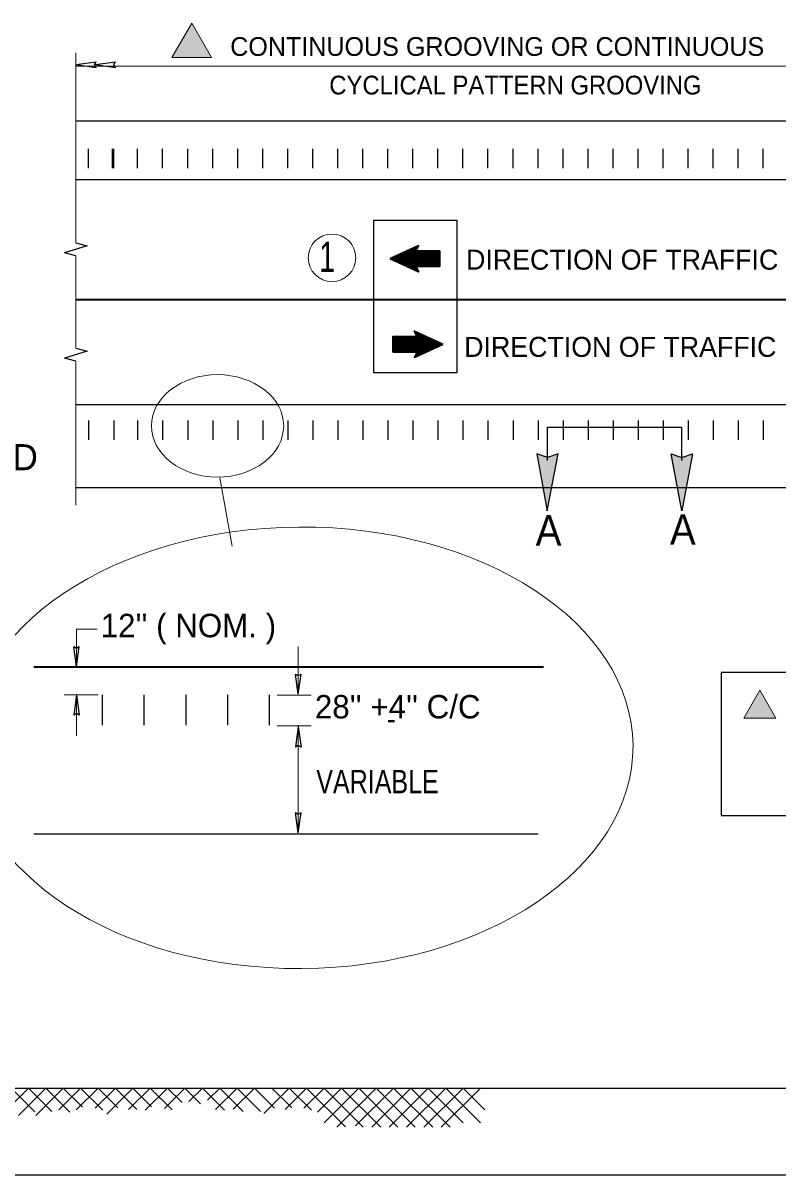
# Model space of a CAD drawing. Extents: x 1615 to 2505, y -386 to 247.
# Drawn here: x 2260.7 to 2303.7, y -261 to -195.4 of the extents above; entities that cross this region are included whole.
import ezdxf

# ---------------------------------------------------------------- set-up
doc = ezdxf.new("R2010")
doc.units = 0
doc.header["$LTSCALE"] = 0.51
doc.layers.add('1', color=7, linetype='Continuous', lineweight=25)

msp = doc.modelspace()

# ---------------------------------------------------------------- hatches: boundary and pattern name
at = {"layer": '1'}
for points in [[(2270.3168, -195.4173), (2271.4463, -197.3739), (2269.1872, -197.3739)], [(2291.1775, -219.9467), (2290.5754, -220.1508), (2289.9684, -219.9502), (2290.5619, -223.1912)], [(2297.6221, -219.9467), (2298.2243, -220.1508), (2298.8313, -219.9502), (2298.2377, -223.1912)], [(2302.6742, -233.4107), (2303.5891, -234.9955), (2301.7592, -234.9955)]]:
    msp.add_hatch(color=256, dxfattribs=at).paths.add_polyline_path(points)

# ---------------------------------------------------------------- linework, layer by layer
at = {"layer": '1', "lineweight": 13}
for p, q in [((2263.7198, -207.929), (2263.7198, -197.1071)), ((2263.7198, -197.866), (2312.4206, -197.866)), ((2263.7198, -208.6696), (2263.7198, -211.038)), ((2263.7198, -213.9285), (2263.7198, -211.0946)), ((2263.7198, -214.6691), (2263.7198, -222.8672)), ((2272.6167, -225.2067), (2271.9059, -221.3224)), ((2263.7506, -229.935), (2263.7506, -231.999)), ((2264.9328, -229.935), (2263.7506, -229.935)), ((2276.3806, -233.6422), (2276.3806, -230.9203)), ((2264.9824, -233.6663), (2263.048, -233.6663)), ((2263.7506, -236.0103), (2263.7506, -233.6663)), ((2275.1731, -233.6905), (2277.1074, -233.6905)), ((2275.1731, -235.4303), (2277.1074, -235.4303)), ((2276.3806, -235.4035), (2276.3806, -238.1253)), ((2276.3806, -241.5303), (2276.3806, -237.607)), ((2261.0168, -256.0663), (2258.8784, -258.2047)), ((2260.0268, -256.0663), (2261.3733, -257.4127)), ((2262.0068, -256.0663), (2260.4427, -257.6305)), ((2261.0168, -256.0663), (2262.3434, -257.3929)), ((2262.9968, -256.0663), (2261.4327, -257.6305)), ((2262.0068, -256.0663), (2263.373, -257.4325)), ((2263.9868, -256.0663), (2262.7394, -257.3137)), ((2262.9968, -256.0663), (2264.0858, -257.1553)), ((2264.9768, -256.0663), (2263.7294, -257.3137)), ((2263.9868, -256.0663), (2265.254, -257.3335)), ((2265.9668, -256.0663), (2264.8184, -257.2147)), ((2264.9768, -256.0663), (2266.1054, -257.1949)), ((2266.9568, -256.0663), (2265.4718, -257.5513)), ((2265.9668, -256.0663), (2267.1944, -257.2939)), ((2267.9468, -256.0663), (2266.7193, -257.2939)), ((2266.9568, -256.0663), (2268.026, -257.1355)), ((2268.9368, -256.0663), (2267.6697, -257.3335)), ((2267.9468, -256.0663), (2269.1943, -257.3137)), ((2269.9268, -256.0663), (2268.7587, -257.2345)), ((2268.9368, -256.0663), (2269.7684, -256.8979)), ((2269.9268, -256.0663), (2270.8178, -256.9573)), ((2270.9168, -256.0663), (2270.1447, -256.8385)), ((2270.9168, -256.0663), (2272.184, -257.3335)), ((2271.9068, -256.0663), (2271.2138, -256.7593)), ((2272.8968, -256.0663), (2271.6693, -257.2939)), ((2271.9068, -256.0663), (2273.2334, -257.3929)), ((2273.8868, -256.0663), (2272.679, -257.2742)), ((2272.8968, -256.0663), (2274.2234, -257.3929)), ((2273.8868, -256.0663), (2275.0353, -257.2147)), ((2275.8668, -256.0663), (2274.4214, -257.5117)), ((2274.8768, -256.0663), (2276.0054, -257.1949)), ((2276.8568, -256.0663), (2275.6293, -257.2939)), ((2275.8668, -256.0663), (2277.134, -257.3335)), ((2277.8468, -256.0663), (2276.6984, -257.2147)), ((2276.8568, -256.0663), (2279.0744, -258.2839)), ((2278.8368, -256.0663), (2277.4707, -257.4325)), ((2279.8268, -256.0663), (2277.8468, -258.0463)), ((2277.8468, -256.0663), (2280.0768, -258.2963)), ((2280.8168, -256.0663), (2278.5868, -258.2963)), ((2278.8368, -256.0663), (2281.0827, -258.2963)), ((2281.8068, -256.0663), (2279.6487, -258.2245)), ((2279.8268, -256.0663), (2282.0568, -258.2963)), ((2282.7968, -256.0663), (2280.5668, -258.2963)), ((2280.8168, -256.0663), (2283.0312, -258.2963)), ((2283.7868, -256.0663), (2281.5568, -258.2963)), ((2281.8068, -256.0663), (2284.0368, -258.2963)), ((2284.7768, -256.0663), (2282.5468, -258.2963)), ((2282.7968, -256.0663), (2285.0268, -258.2963)), ((2285.7668, -256.0663), (2283.5368, -258.2963)), ((2283.7868, -256.0663), (2285.7668, -258.0463)), ((2286.7568, -256.0663), (2284.5268, -258.2963)), ((2284.7768, -256.0663), (2286.7568, -258.0463)), ((2285.7668, -256.0663), (2287.0143, -257.3137))]:
    msp.add_line(p, q, dxfattribs=at)
at = {"layer": '1'}
for p, q in [((2263.7201, -197.7869), (2264.8696, -197.629)), ((2263.7201, -197.7869), (2264.8696, -197.9448)), ((2264.8123, -197.7869), (2265.9619, -197.629)), ((2264.8123, -197.7869), (2265.9619, -197.9448)), ((2263.7198, -200.978), (2329.8262, -200.978)), ((2264.4424, -203.678), (2264.4424, -202.5755)), ((2265.805, -203.678), (2265.805, -202.5755)), ((2265.868, -203.678), (2265.868, -202.5755)), ((2267.2306, -203.678), (2267.2306, -202.5755)), ((2268.6562, -203.678), (2268.6562, -202.5755)), ((2270.0818, -203.678), (2270.0818, -202.5755)), ((2271.5074, -203.678), (2271.5074, -202.5755)), ((2272.9315, -203.678), (2272.9315, -202.5755)), ((2272.933, -203.678), (2272.933, -202.5755)), ((2274.3571, -203.678), (2274.3571, -202.5755)), ((2275.7827, -203.678), (2275.7827, -202.5755)), ((2277.2083, -203.678), (2277.2083, -202.5755)), ((2278.6339, -203.678), (2278.6339, -202.5755)), ((2280.0595, -203.678), (2280.0595, -202.5755)), ((2281.4851, -203.678), (2281.4851, -202.5755)), ((2282.9107, -203.678), (2282.9107, -202.5755)), ((2284.3363, -203.678), (2284.3363, -202.5755)), ((2285.7619, -203.678), (2285.7619, -202.5755)), ((2287.1875, -203.678), (2287.1875, -202.5755)), ((2288.6131, -203.678), (2288.6131, -202.5755)), ((2290.0387, -203.678), (2290.0387, -202.5755)), ((2291.4643, -203.678), (2291.4643, -202.5755)), ((2292.8899, -203.678), (2292.8899, -202.5755)), ((2294.3155, -203.678), (2294.3155, -202.5755)), ((2295.741, -203.678), (2295.741, -202.5755)), ((2297.1665, -203.678), (2297.1665, -202.5755)), ((2298.5922, -203.678), (2298.5922, -202.5755)), ((2300.0178, -203.678), (2300.0178, -202.5755)), ((2301.4433, -203.678), (2301.4433, -202.5755)), ((2302.8689, -203.678), (2302.8689, -202.5755)), ((2329.8262, -204.3469), (2263.7198, -204.3469)), ((2263.7198, -208.6696), (2263.0669, -208.4953)), ((2284.4373, -208.5974), (2282.1821, -208.5974)), ((2284.4374, -208.5836), (2282.2118, -208.5836)), ((2284.4375, -208.5715), (2282.2382, -208.5715)), ((2284.4376, -208.5594), (2282.2647, -208.5594)), ((2284.4377, -208.5472), (2282.291, -208.5472)), ((2284.4378, -208.5334), (2282.3208, -208.5334)), ((2284.4379, -208.5198), (2282.3504, -208.5198)), ((2284.4381, -208.5047), (2282.3835, -208.5047)), ((2284.4382, -208.4895), (2282.4166, -208.4895)), ((2284.4383, -208.4772), (2282.4431, -208.4772)), ((2284.4383, -208.465), (2282.4694, -208.465)), ((2284.4385, -208.453), (2282.4958, -208.453)), ((2284.4386, -208.4407), (2282.5224, -208.4407)), ((2284.4387, -208.4286), (2282.5488, -208.4286)), ((2283.0658, -208.4148), (2282.5786, -208.4148)), ((2283.0722, -208.4027), (2282.6049, -208.4027)), ((2283.0785, -208.3906), (2282.6314, -208.3906)), ((2283.0849, -208.3784), (2282.6578, -208.3784)), ((2283.0922, -208.3647), (2282.6876, -208.3647)), ((2283.0993, -208.351), (2282.7173, -208.351)), ((2283.1073, -208.3359), (2282.7503, -208.3359)), ((2283.1153, -208.3207), (2282.7833, -208.3207)), ((2283.1217, -208.3084), (2282.8098, -208.3084)), ((2283.1281, -208.2963), (2282.8363, -208.2963)), ((2283.1344, -208.2842), (2282.8627, -208.2842)), ((2283.1408, -208.272), (2282.8891, -208.272)), ((2283.1473, -208.2599), (2282.9155, -208.2599)), ((2283.1544, -208.2462), (2282.9453, -208.2462)), ((2283.1608, -208.234), (2282.9717, -208.234)), ((2283.1672, -208.2218), (2282.9982, -208.2218)), ((2283.1736, -208.2097), (2283.0245, -208.2097)), ((2283.1806, -208.196), (2283.0543, -208.196)), ((2283.1879, -208.1823), (2283.0839, -208.1823)), ((2283.1959, -208.1671), (2283.1171, -208.1671)), ((2283.2038, -208.1519), (2283.15, -208.1519)), ((2283.2103, -208.1397), (2283.1765, -208.1397)), ((2283.2166, -208.1275), (2283.203, -208.1275)), ((2284.4389, -208.4148), (2283.3329, -208.4148)), ((2284.4352, -208.8421), (2281.6501, -208.8421)), ((2284.4351, -208.8573), (2281.6609, -208.8573)), ((2284.4353, -208.8268), (2281.6831, -208.8268)), ((2284.435, -208.8709), (2281.6901, -208.8709)), ((2284.4353, -208.8147), (2281.7095, -208.8147)), ((2284.4348, -208.8847), (2281.7193, -208.8847)), ((2284.4356, -208.8025), (2281.736, -208.8025)), ((2284.4348, -208.8968), (2281.7451, -208.8968)), ((2284.4357, -208.7905), (2281.7623, -208.7905)), ((2284.4346, -208.909), (2281.7712, -208.909)), ((2284.4358, -208.7782), (2281.789, -208.7782)), ((2284.4344, -208.9211), (2281.7969, -208.9211)), ((2284.4358, -208.766), (2281.8153, -208.766)), ((2284.4344, -208.9348), (2281.8262, -208.9348)), ((2284.4359, -208.7524), (2281.8452, -208.7524)), ((2284.4343, -208.9469), (2281.8521, -208.9469)), ((2284.436, -208.7402), (2281.8715, -208.7402)), ((2284.4343, -208.9591), (2281.8781, -208.9591)), ((2284.4362, -208.7281), (2281.8979, -208.7281)), ((2284.4341, -208.9712), (2281.9039, -208.9712)), ((2284.4363, -208.7159), (2281.9243, -208.7159)), ((2284.434, -208.9835), (2281.9298, -208.9835)), ((2284.4364, -208.7022), (2281.9541, -208.7022)), ((2284.4339, -208.9956), (2281.9558, -208.9956)), ((2284.4366, -208.6885), (2281.9838, -208.6885)), ((2284.4337, -209.0108), (2281.9881, -209.0108)), ((2284.4367, -208.6733), (2282.0168, -208.6733)), ((2284.4337, -209.026), (2282.0206, -209.026)), ((2284.4335, -209.0397), (2282.0498, -209.0397)), ((2284.4368, -208.6581), (2282.0499, -208.6581)), ((2284.4368, -208.646), (2282.0763, -208.646)), ((2284.4334, -209.0533), (2282.0789, -209.0533)), ((2284.4369, -208.6337), (2282.1028, -208.6337)), ((2284.4333, -209.0655), (2282.1048, -209.0655)), ((2284.437, -208.6217), (2282.1292, -208.6217)), ((2284.4332, -209.0777), (2282.1308, -209.0777)), ((2284.4373, -208.6094), (2282.1557, -208.6094)), ((2284.4329, -209.0898), (2282.1567, -209.0898)), ((2284.4329, -209.1035), (2282.1858, -209.1035)), ((2284.4328, -209.1157), (2282.2117, -209.1157)), ((2284.4328, -209.1279), (2282.2376, -209.1279)), ((2284.4327, -209.14), (2282.2636, -209.14)), ((2284.4326, -209.1521), (2282.2894, -209.1521)), ((2284.4324, -209.1643), (2282.3154, -209.1643)), ((2284.4323, -209.1795), (2282.3478, -209.1795)), ((2284.4322, -209.1947), (2282.3802, -209.1947)), ((2284.432, -209.2083), (2282.4094, -209.2083)), ((2284.432, -209.2221), (2282.4386, -209.2221)), ((2284.4318, -209.2343), (2282.4644, -209.2343)), ((2284.4317, -209.2464), (2282.4904, -209.2464)), ((2284.4317, -209.2585), (2282.5163, -209.2585)), ((2284.4315, -209.2722), (2282.5453, -209.2722)), ((2283.2352, -209.2844), (2282.5713, -209.2844)), ((2283.0919, -209.2966), (2282.5972, -209.2966)), ((2283.0968, -209.3087), (2282.6232, -209.3087)), ((2283.1016, -209.3209), (2282.649, -209.3209)), ((2283.1063, -209.3331), (2282.6751, -209.3331)), ((2283.1126, -209.3482), (2282.7074, -209.3482)), ((2283.1186, -209.3635), (2282.7398, -209.3635)), ((2283.1242, -209.3772), (2282.7689, -209.3772)), ((2283.1296, -209.3908), (2282.7982, -209.3908)), ((2283.1344, -209.403), (2282.8241, -209.403)), ((2283.1393, -209.4152), (2282.85, -209.4152)), ((2283.1442, -209.4273), (2282.8759, -209.4273)), ((2283.1497, -209.441), (2282.9051, -209.441)), ((2283.1546, -209.4531), (2282.9309, -209.4531)), ((2283.1594, -209.4653), (2282.9569, -209.4653)), ((2283.1643, -209.4775), (2282.9828, -209.4775)), ((2283.1691, -209.4896), (2283.0087, -209.4896)), ((2283.1739, -209.5018), (2283.0348, -209.5018)), ((2283.1801, -209.517), (2283.0671, -209.517)), ((2283.1862, -209.5322), (2283.0994, -209.5322)), ((2283.1916, -209.5458), (2283.1286, -209.5458)), ((2283.1971, -209.5596), (2283.1579, -209.5596)), ((2283.2019, -209.5717), (2283.1836, -209.5717)), ((2283.0222, -212.9847), (2283.0405, -212.9847)), ((2283.027, -212.9968), (2283.0663, -212.9968)), ((2283.0326, -213.0106), (2283.0956, -213.0106)), ((2283.0379, -213.0242), (2283.1247, -213.0242)), ((2283.044, -213.0394), (2283.1571, -213.0394)), ((2283.0502, -213.0546), (2283.1894, -213.0546)), ((2283.0551, -213.0668), (2283.2154, -213.0668)), ((2283.0598, -213.079), (2283.2413, -213.079)), ((2283.0648, -213.0911), (2283.2673, -213.0911)), ((2283.0695, -213.1033), (2283.2932, -213.1033)), ((2283.0745, -213.1154), (2283.3191, -213.1154)), ((2283.0799, -213.1291), (2283.3483, -213.1291)), ((2283.0848, -213.1412), (2283.3741, -213.1412)), ((2283.0897, -213.1534), (2283.4001, -213.1534)), ((2283.0945, -213.1656), (2283.4259, -213.1656)), ((2283.1, -213.1792), (2283.4552, -213.1792)), ((2283.1055, -213.193), (2283.4843, -213.193)), ((2281.7878, -213.8405), (2284.2998, -213.8405)), ((2281.7879, -213.8283), (2284.3262, -213.8283)), ((2281.7881, -213.8162), (2284.3527, -213.8162)), ((2281.7882, -213.804), (2284.3789, -213.804)), ((2281.7883, -213.7904), (2284.4089, -213.7904)), ((2281.7884, -213.766), (2284.4618, -213.766)), ((2281.7884, -213.7782), (2284.4352, -213.7782)), ((2281.7885, -213.754), (2284.4881, -213.754)), ((2281.7888, -213.7296), (2284.541, -213.7296)), ((2281.7888, -213.7417), (2284.5147, -213.7417)), ((2281.7889, -213.7143), (2284.574, -213.7143)), ((2281.7891, -213.6991), (2284.5632, -213.6991)), ((2281.7892, -213.6855), (2284.5341, -213.6855)), ((2281.7893, -213.6596), (2284.479, -213.6596)), ((2281.7893, -213.6717), (2284.5048, -213.6717)), ((2281.7895, -213.6475), (2284.453, -213.6475)), ((2281.7897, -213.6353), (2284.4272, -213.6353)), ((2281.7898, -213.6095), (2284.3721, -213.6095)), ((2281.7898, -213.6216), (2284.3979, -213.6216)), ((2281.7899, -213.5973), (2284.346, -213.5973)), ((2281.79, -213.5852), (2284.3203, -213.5852)), ((2281.7901, -213.5729), (2284.2943, -213.5729)), ((2281.7902, -213.5608), (2284.2683, -213.5608)), ((2281.7904, -213.5456), (2284.236, -213.5456)), ((2281.7905, -213.5304), (2284.2035, -213.5304)), ((2281.7907, -213.5031), (2284.1452, -213.5031)), ((2281.7907, -213.5167), (2284.1743, -213.5167)), ((2281.7908, -213.4909), (2284.1193, -213.4909)), ((2281.7909, -213.4787), (2284.0933, -213.4787)), ((2281.7912, -213.4529), (2284.0383, -213.4529)), ((2281.7912, -213.4666), (2284.0675, -213.4666)), ((2281.7913, -213.4407), (2284.0124, -213.4407)), ((2281.7914, -213.4165), (2283.9605, -213.4165)), ((2281.7914, -213.4285), (2283.9866, -213.4285)), ((2281.7915, -213.4043), (2283.9347, -213.4043)), ((2281.7917, -213.3921), (2283.9087, -213.3921)), ((2281.7918, -213.3769), (2283.8764, -213.3769)), ((2281.792, -213.3617), (2283.8439, -213.3617)), ((2281.7922, -213.3343), (2283.7856, -213.3343)), ((2281.7922, -213.3481), (2283.8148, -213.3481)), ((2281.7923, -213.3221), (2283.7597, -213.3221)), ((2281.7924, -213.2979), (2283.7078, -213.2979)), ((2281.7924, -213.31), (2283.7338, -213.31)), ((2281.7926, -213.2842), (2283.6788, -213.2842)), ((2282.9889, -213.272), (2283.6528, -213.272)), ((2283.1115, -213.2082), (2283.5167, -213.2082)), ((2283.1178, -213.2233), (2283.549, -213.2233)), ((2283.1226, -213.2355), (2283.5751, -213.2355)), ((2283.1273, -213.2477), (2283.601, -213.2477)), ((2283.1323, -213.2598), (2283.6269, -213.2598)), ((2263.7198, -214.6691), (2263.0669, -214.4948)), ((2281.7853, -214.1416), (2282.8912, -214.1416)), ((2281.7854, -214.1278), (2283.6753, -214.1278)), ((2281.7855, -214.1157), (2283.7017, -214.1157)), ((2281.7856, -214.1035), (2283.7283, -214.1035)), ((2281.7858, -214.0792), (2283.7811, -214.0792)), ((2281.7858, -214.0914), (2283.7547, -214.0914)), ((2281.7859, -214.0669), (2283.8075, -214.0669)), ((2281.7861, -214.0517), (2283.8406, -214.0517)), ((2281.7862, -214.0366), (2283.8737, -214.0366)), ((2281.7863, -214.023), (2283.9033, -214.023)), ((2281.7864, -214.0092), (2283.9331, -214.0092)), ((2281.7865, -213.997), (2283.9595, -213.997)), ((2281.7866, -213.985), (2283.9859, -213.985)), ((2281.7868, -213.959), (2284.0421, -213.959)), ((2281.7868, -213.9728), (2284.0123, -213.9728)), ((2281.7869, -213.947), (2284.0684, -213.947)), ((2281.7871, -213.9347), (2284.0949, -213.9347)), ((2281.7872, -213.9227), (2284.1213, -213.9227)), ((2281.7873, -213.8983), (2284.1742, -213.8983)), ((2281.7873, -213.9104), (2284.1478, -213.9104)), ((2281.7875, -213.8831), (2284.2073, -213.8831)), ((2281.7876, -213.8679), (2284.2403, -213.8679)), ((2281.7877, -213.8542), (2284.2701, -213.8542)), ((2283.0075, -214.4289), (2283.0211, -214.4289)), ((2283.0139, -214.4167), (2283.0477, -214.4167)), ((2283.0203, -214.4045), (2283.0741, -214.4045)), ((2283.0282, -214.3893), (2283.107, -214.3893)), ((2283.0363, -214.3741), (2283.1402, -214.3741)), ((2283.0435, -214.3604), (2283.1698, -214.3604)), ((2283.0506, -214.3467), (2283.1996, -214.3467)), ((2283.0569, -214.3346), (2283.226, -214.3346)), ((2283.0633, -214.3224), (2283.2524, -214.3224)), ((2283.0697, -214.3102), (2283.2788, -214.3102)), ((2283.0769, -214.2965), (2283.3087, -214.2965)), ((2283.0833, -214.2844), (2283.335, -214.2844)), ((2283.0897, -214.2722), (2283.3614, -214.2722)), ((2283.096, -214.2601), (2283.3878, -214.2601)), ((2283.1024, -214.248), (2283.4143, -214.248)), ((2283.1088, -214.2357), (2283.4408, -214.2357)), ((2283.1168, -214.2205), (2283.4738, -214.2205)), ((2283.1248, -214.2054), (2283.5068, -214.2054)), ((2283.1319, -214.1917), (2283.5366, -214.1917)), ((2283.1392, -214.178), (2283.5663, -214.178)), ((2283.1456, -214.1658), (2283.5927, -214.1658)), ((2283.1519, -214.1537), (2283.6192, -214.1537)), ((2283.1583, -214.1416), (2283.6455, -214.1416)), ((2263.7198, -217.1348), (2329.8262, -217.1348)), ((2264.4424, -218.0497), (2264.4424, -219.1522)), ((2265.868, -218.0497), (2265.868, -219.1522)), ((2267.2306, -218.0497), (2267.2306, -219.1522)), ((2268.6562, -218.0497), (2268.6562, -219.1522)), ((2270.0818, -218.0497), (2270.0818, -219.1522)), ((2271.5074, -218.0497), (2271.5074, -219.1522)), ((2272.9315, -218.0497), (2272.9315, -219.1522)), ((2272.933, -218.0497), (2272.933, -219.1522)), ((2274.3571, -218.0497), (2274.3571, -219.1522)), ((2275.7827, -218.0497), (2275.7827, -219.1522)), ((2277.2083, -218.0497), (2277.2083, -219.1522)), ((2278.6339, -218.0497), (2278.6339, -219.1522)), ((2280.0595, -218.0497), (2280.0595, -219.1522)), ((2281.4851, -218.0497), (2281.4851, -219.1522)), ((2282.9107, -218.0497), (2282.9107, -219.1522)), ((2284.3363, -218.0497), (2284.3363, -219.1522)), ((2285.7619, -218.0497), (2285.7619, -219.1522)), ((2287.1875, -218.0497), (2287.1875, -219.1522)), ((2288.6131, -218.0497), (2288.6131, -219.1522)), ((2290.0387, -218.0497), (2290.0387, -219.1522)), ((2290.5546, -218.4312), (2290.5546, -220.3321)), ((2290.5736, -218.4312), (2298.2148, -218.4312)), ((2291.4643, -218.0497), (2291.4643, -219.1522)), ((2292.8899, -218.0497), (2292.8899, -219.1522)), ((2294.3155, -218.0497), (2294.3155, -219.1522)), ((2295.741, -218.0497), (2295.741, -219.1522)), ((2297.1665, -218.0497), (2297.1665, -219.1522)), ((2298.2148, -218.4312), (2298.2148, -220.3321)), ((2298.5922, -218.0497), (2298.5922, -219.1522)), ((2300.0178, -218.0497), (2300.0178, -219.1522)), ((2301.4433, -218.0497), (2301.4433, -219.1522)), ((2302.8689, -218.0497), (2302.8689, -219.1522)), ((2329.8262, -221.8868), (2263.7198, -221.8868)), ((2263.7512, -232.0734), (2263.5933, -230.9239)), ((2263.7512, -232.0734), (2263.9092, -230.9239)), ((2276.3812, -233.6419), (2276.2233, -232.4924)), ((2276.3812, -233.6419), (2276.5392, -232.4924)), ((2263.7501, -233.679), (2263.5921, -234.8286)), ((2263.7501, -233.679), (2263.908, -234.8286)), ((2265.2179, -233.6763), (2265.2179, -235.4086)), ((2267.5939, -233.6763), (2267.5939, -235.4086)), ((2269.9699, -233.6763), (2269.9699, -235.4086)), ((2272.3459, -233.6763), (2272.3459, -235.4086)), ((2274.7219, -233.6763), (2274.7219, -235.4086)), ((2276.3801, -235.5032), (2276.2221, -236.6527)), ((2276.3801, -235.5032), (2276.538, -236.6527)), ((2276.3812, -241.5302), (2276.2233, -240.3806)), ((2276.3812, -241.5302), (2276.5392, -240.3806)), ((2261.3115, -241.5963), (2290.0399, -241.5963)), ((2209.3534, -256.0663), (2365.4616, -256.0663)), ((2259.6915, -261.0163), (2365.4616, -261.0163))]:
    msp.add_line(p, q, dxfattribs=at)
at = {"layer": '1', "lineweight": 35}
for p, q in [((2263.7198, -211.1647), (2329.8262, -211.1647)), ((2290.3537, -232.0923), (2261.3115, -232.0923))]:
    msp.add_line(p, q, dxfattribs=at)
at = {"layer": '1', "lineweight": 13}
for points in [[(2270.3168, -195.4173), (2271.4463, -197.3739), (2269.1872, -197.3739)], [(2302.6742, -233.4107), (2303.5891, -234.9955), (2301.7592, -234.9955)]]:
    msp.add_lwpolyline(points, close=True, dxfattribs=at)
at = {"layer": '1'}
for points in [[(2264.8696, -197.9448), (2264.7807, -197.7853), (2264.8696, -197.629)], [(2265.9619, -197.9448), (2265.8729, -197.7853), (2265.9619, -197.629)], [(2263.7198, -207.929), (2264.3527, -208.0978), (2263.0669, -208.4953)], [(2263.7198, -213.9285), (2264.3527, -214.0973), (2263.0669, -214.4948)], [(2263.5933, -230.9239), (2263.7528, -231.0128), (2263.9092, -230.9239)], [(2276.2233, -232.4924), (2276.3828, -232.5813), (2276.5392, -232.4924)], [(2263.908, -234.8286), (2263.7484, -234.7396), (2263.5921, -234.8286)], [(2276.538, -236.6527), (2276.3784, -236.5638), (2276.2221, -236.6527)], [(2276.2233, -240.3806), (2276.3828, -240.4696), (2276.5392, -240.3806)]]:
    msp.add_lwpolyline(points, dxfattribs=at)
for points in [[(2285.4124, -215.3442), (2280.6881, -215.3442), (2280.6881, -206.652), (2285.4124, -206.652)], [(2291.1775, -219.9467), (2290.5754, -220.1508), (2289.9684, -219.9502), (2290.5619, -223.1912)], [(2297.6221, -219.9467), (2298.2243, -220.1508), (2298.8313, -219.9502), (2298.2377, -223.1912)], [(2300.4765, -240.5404), (2360.6961, -240.5404), (2360.6961, -232.4012), (2300.4765, -232.4012)]]:
    msp.add_lwpolyline(points, close=True, dxfattribs=at)
at = {"layer": '1', "lineweight": 35}
for points in [[(2284.4314, -209.3), (2284.4314, -208.4089), (2283.0724, -208.4089), (2283.2284, -208.1044), (2281.6169, -208.847)], [(2284.4314, -208.3941), (2284.4314, -209.2852), (2283.0724, -209.2852), (2283.2284, -209.5897), (2281.6169, -208.847)], [(2281.7927, -214.1623), (2281.7927, -213.2712), (2283.1518, -213.2712), (2282.9958, -212.9667), (2284.6072, -213.7094)], [(2281.7927, -213.2564), (2281.7927, -214.1475), (2283.1518, -214.1475), (2282.9958, -214.452), (2284.6072, -213.7094)]]:
    msp.add_lwpolyline(points, dxfattribs=at)
at = {"layer": '1', "lineweight": 13}
msp.add_circle((2278.3012, -208.7852), 1.3533, dxfattribs=at)
for centre, major_axis, ratio in [((2271.7825, -218.3564), (3.7673, 0), 0.773994), ((2276.4911, -236.6893), (18.9569, 0.1208), 0.663168)]:
    msp.add_ellipse(centre, major_axis=major_axis, ratio=ratio, dxfattribs=at)

# ---------------------------------------------------------------- texts
at = {"layer": '1'}
for s, height, p in [('CONTINUOUS GROOVING OR CONTINUOUS', 1.069, (2272.5037, -197.2888)), ('DIRECTION OF TRAFFIC', 1.14, (2285.9386, -209.4625)), ('DIRECTION OF TRAFFIC', 1.14, (2285.8317, -214.4283)), ('FIRST TWO RUMBLE STRIP GROUPS,  AT THE APPROACH END OF THE SERIES,  TO EXTEND ', 1.485, (2172.3989, -220.8819)), ("12'' ( NOM. )", 1.333, (2265.1279, -230.3939)), ("28'' +4'' C/C", 1.333, (2277.328, -235.0172)), ('-', 1.188, (2281.4198, -235.6357))]:
    msp.add_text(s, height=height, dxfattribs=at).set_placement(p)
for s, height, width, p in [('CYCLICAL PATTERN GROOVING', 1.069, 0.95, (2278.1494, -199.485)), ('1', 1.728, 0.7, (2277.5725, -209.5986)), ('A', 1.728, 0.95, (2289.9065, -225.1702)), ('A', 1.728, 0.95, (2297.5519, -225.121)), ('VARIABLE', 1.333, 0.8, (2277.4078, -239.2817))]:
    msp.add_text(s, height=height, dxfattribs=dict(at, width=width)).set_placement(p)

doc.saveas('drawing.dxf')
